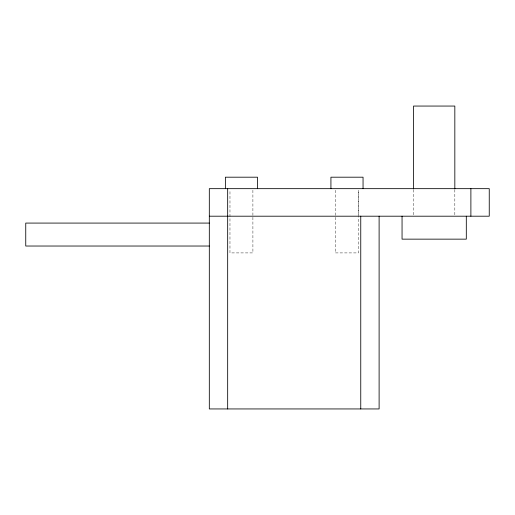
<?xml version="1.0" encoding="UTF-8"?>
<svg xmlns="http://www.w3.org/2000/svg" width="515" height="515" viewBox="0 0 515 515"><rect width="100%" height="100%" fill="white"/><g stroke="black" fill="none" stroke-linecap="round" stroke-linejoin="round"><path stroke-width="0.39" stroke-dasharray="2.58 1.93" d="M335.516 252.91L358.459 252.91L358.459 190.267M454.829 189.668L454.829 215.392M413.532 189.668L413.532 215.392M358.408 190.235L358.408 214.626M335.568 190.235L335.516 252.91M252.897 190.235L252.91 252.91L229.967 252.91L229.973 190.235"/><path stroke-width="0.77" d="M209.315 216.197L489.25 216.197L489.25 188.664L209.315 188.664L209.315 408.942L379.111 408.942L379.111 216.197M209.315 223.079L25.75 223.079L25.75 246.028L209.315 246.028M470.89 188.664L470.89 216.197M466.307 216.197L466.307 239.147L402.054 239.147L402.054 216.197M454.829 188.863L454.829 106.058L413.532 106.058L413.532 188.863M363.049 188.664L363.049 177.192L330.926 177.192L330.926 188.664M360.757 216.197L360.757 408.942M257.5 188.664L257.5 177.192L225.377 177.192L225.377 188.664M227.669 188.664L227.669 408.942"/></g></svg>
